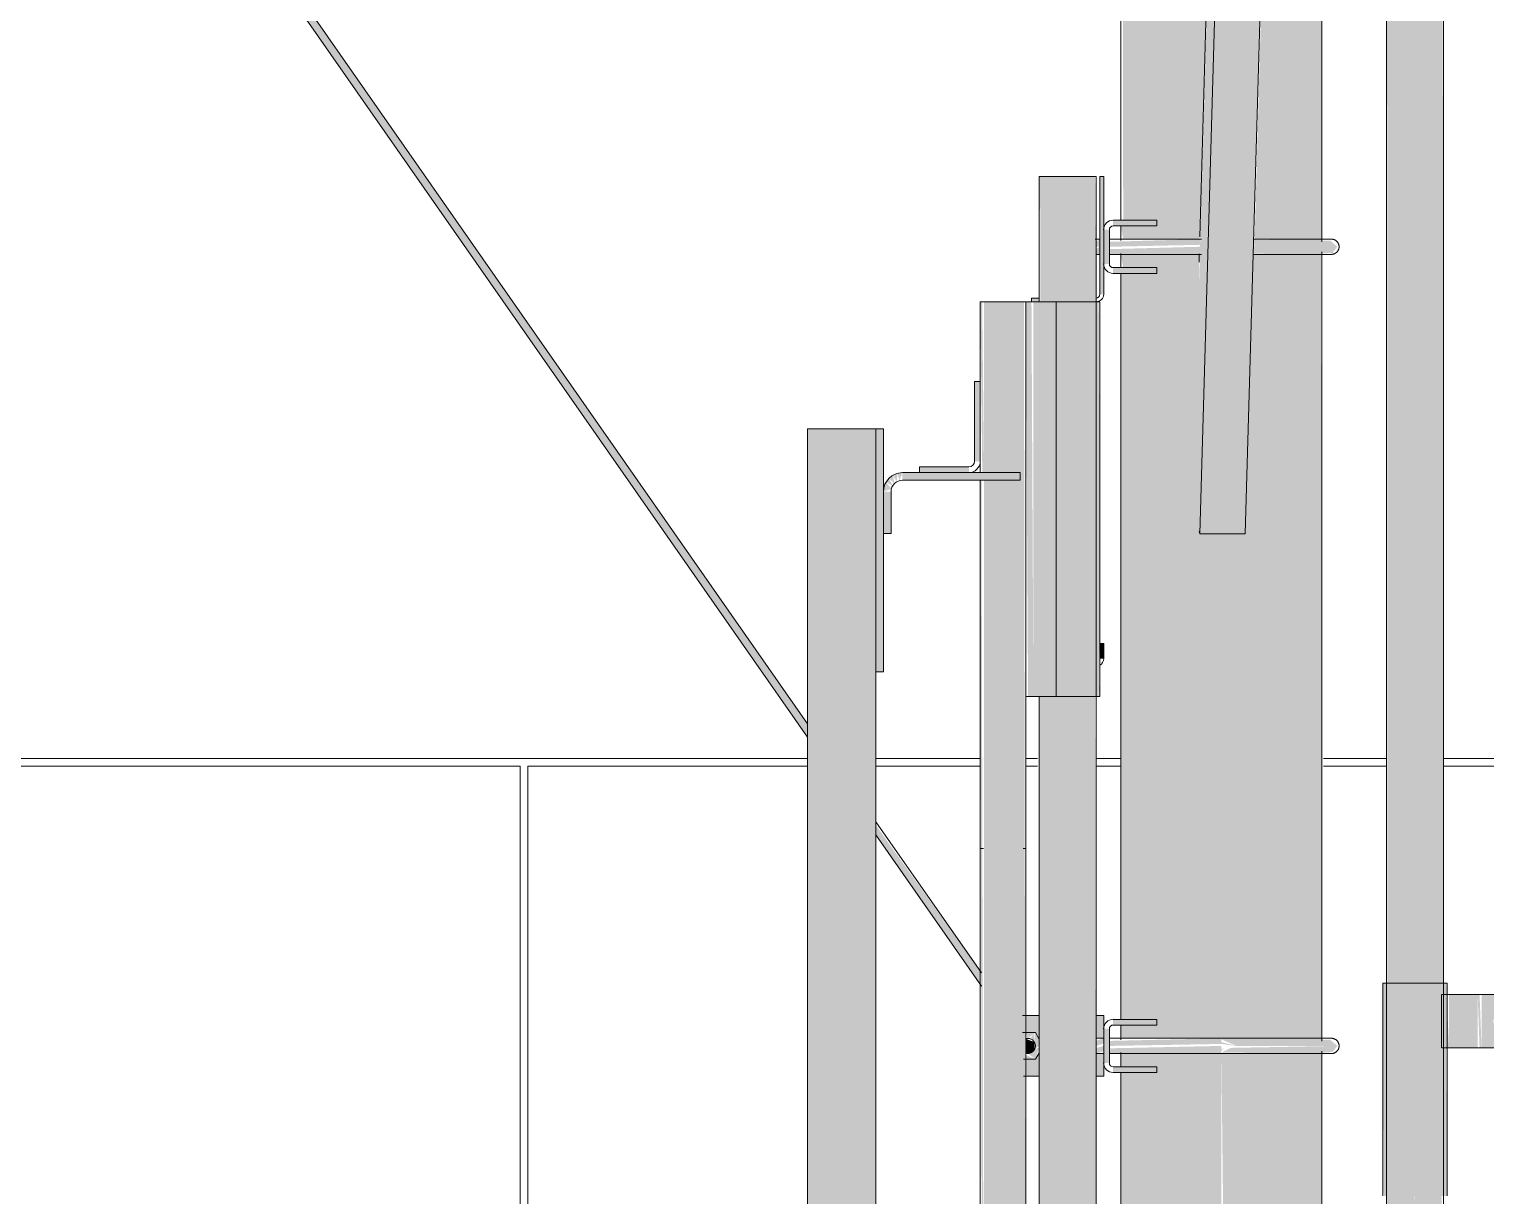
# Model space of a CAD drawing. Header units: inches. Extents: x -54880 to -186, y -265 to 853.
# Drawn here: x -15928.34 to -15880.38, y 130.75 to 169.17 of the extents above; entities that cross this region are included whole.
import ezdxf

# ---------------------------------------------------------------- set-up
doc = ezdxf.new("R2010")
doc.units = ezdxf.units.IN
doc.header["$MEASUREMENT"] = 0
doc.layers.add('A-WALL-PATT', color=111, linetype='Continuous', lineweight=9)
doc.layers.add('Q-SPCQ', color=91, linetype='Continuous', lineweight=9)

# ---------------------------------------------------------------- blocks, each defined once
blk = doc.blocks.new('Basketball_Backstop-Performance_Sports_Systems-3103-Ceiling_Hung - 27_-0_ to 27_-11 7_8_-652462-Section 1')
at = {"layer": 'Q-SPCQ'}
h = blk.add_hatch(color=256, dxfattribs=at)
h.paths.add_polyline_path([(22181.678, 116), (22181.658, 119.75), (22178.365, 119.75), (22178.365, 119.312), (22179.053, 119.312), (22179.053, 119.125), (22178.365, 119.125), (22178.365, 116), (22180.82, 116)], flags=0)
h.paths.add_polyline_path([(22178.365, 120.25), (22181.678, 120.25), (22181.612, 128.782), (22178.365, 128.75), (22178.365, 120.875), (22179.053, 120.875), (22179.053, 120.687), (22178.365, 120.687)], flags=0)
h.paths.add_polyline_path([(22181.678, 129.217), (22181.678, 135.437), (22178.365, 135.437), (22178.365, 135), (22179.053, 135), (22179.053, 134.812), (22178.365, 134.812), (22178.365, 129.205), (22179.336, 129.231), (22180.583, 129.242), (22181.609, 129.218)], flags=0)
h.paths.add_polyline_path([(22181.188, 129), (22181.678, 129.125), (22181.609, 129.186), (22181.334, 129.065)], flags=0)
h.paths.add_polyline_path([(22181.678, 128.823), (22181.611, 128.944), (22181.367, 128.935), (22181.611, 128.847)], flags=0)
h.paths.add_polyline_path([(22179.939, 135.937), (22181.678, 135.937), (22181.678, 152.543), (22180.969, 152.543), (22180.944, 152.633), (22180.944, 161.75), (22178.365, 161.75), (22178.447, 161.312), (22179.053, 161.312), (22179.053, 161.125), (22178.365, 161.125), (22178.365, 136.562), (22179.053, 136.562), (22179.053, 136.375), (22178.365, 136.375), (22178.365, 135.937), (22179.336, 135.937)], flags=0)
h.paths.add_polyline_path([(22180.944, 162.25), (22180.966, 162.25), (22181.678, 187.186), (22181.678, 224.783), (22178.365, 224.75), (22178.446, 162.875), (22179.053, 162.875), (22179.053, 162.687), (22178.365, 162.687), (22178.447, 162.25), (22180.82, 162.25)], flags=0)
h.paths.add_polyline_path([(22181.678, 225.217), (22181.678, 281.375), (22178.365, 281.375), (22178.404, 225.203), (22179.336, 225.231), (22180.583, 225.242), (22181.188, 225.228)], flags=0)
h.paths.add_polyline_path([(22181.188, 225), (22181.678, 225.125), (22181.678, 225.217), (22181.334, 225.065)], flags=0)
h.paths.add_polyline_path([(22181.678, 224.823), (22181.678, 224.935), (22181.534, 224.875)], flags=0)
h = blk.add_hatch(color=256, dxfattribs=at)
h.paths.add_polyline_path([(22181.678, 116), (22184.99, 116), (22184.988, 119.788), (22183.586, 119.752), (22181.678, 119.75), (22181.678, 118.645)], flags=0)
h.paths.add_polyline_path([(22181.678, 120.217), (22184.533, 120.195), (22184.99, 120.208), (22184.982, 128.125), (22184.303, 128.125), (22184.303, 128.312), (22184.99, 128.312), (22184.982, 128.75), (22181.678, 128.75), (22181.678, 120.241)], flags=0)
h.paths.add_polyline_path([(22182.168, 120), (22181.678, 120.125), (22181.699, 120.062), (22181.9, 120.035)], flags=0)
h.paths.add_polyline_path([(22181.678, 119.823), (22181.9, 119.965), (22181.678, 119.875)], flags=0)
h.paths.add_polyline_path([(22182.535, 129.25), (22184.99, 129.25), (22184.981, 129.687), (22184.303, 129.687), (22184.303, 129.875), (22184.99, 129.875), (22184.977, 135.474), (22183.586, 135.44), (22181.678, 135.437), (22181.747, 129.25), (22181.9, 129.25)], flags=0)
h.paths.add_polyline_path([(22181.678, 135.904), (22184.483, 135.886), (22184.99, 135.895), (22184.959, 161.785), (22183.586, 161.752), (22182.727, 161.77), (22182.463, 152.543), (22181.678, 152.543), (22181.678, 135.929)], flags=0)
h.paths.add_polyline_path([(22182.168, 135.687), (22181.678, 135.812), (22181.678, 135.752), (22181.9, 135.723)], flags=0)
h.paths.add_polyline_path([(22181.678, 135.511), (22181.78, 135.636), (22181.678, 135.562)], flags=0)
h.paths.add_polyline_path([(22184.634, 162.187), (22184.99, 162.208), (22184.917, 224.125), (22184.508, 224.125), (22182.773, 162.242), (22184.601, 162.19)], flags=0)
h.paths.add_polyline_path([(22181.678, 187.186), (22182.751, 224.75), (22181.678, 224.75), (22181.678, 207.731)], flags=0)
h.paths.add_polyline_path([(22184.636, 224.312), (22184.99, 224.312), (22184.916, 224.75), (22184.526, 224.75), (22184.547, 224.312)], flags=0)
h.paths.add_polyline_path([(22182.244, 225.25), (22182.765, 225.25), (22184.24, 279.687), (22184.24, 280.937), (22183.812, 280.937), (22183.812, 281.375), (22181.678, 281.375), (22181.678, 225.25), (22181.9, 225.25)], flags=0)
h.paths.add_polyline_path([(22184.659, 225.25), (22184.99, 225.25), (22184.915, 225.687), (22184.552, 225.687), (22184.547, 225.25), (22184.636, 225.25)], flags=0)
h.paths.add_polyline_path([(22184.915, 225.875), (22184.99, 225.875), (22184.907, 238.104), (22184.636, 225.875), (22184.877, 225.875)], flags=0)
for points in [[(22180.969, 152.543), (22182.463, 152.543), (22186.13, 280.918), (22185.114, 280.918), (22185.056, 279.687), (22184.601, 279.687), (22181.073, 156.155)], [(22180.969, 152.543), (22184.526, 279.687), (22184.32, 279.687), (22180.944, 160.843), (22180.944, 152.633)], [(22177.535, 162.437), (22177.536, 162.437), (22177.521, 164.313)], [(22184.169, 162), (22185.494, 162), (22185.264, 162.202), (22182.74, 162.229), (22182.773, 162), (22183.586, 162)], [(22184.548, 161.75), (22185.341, 161.798), (22185.494, 162), (22182.733, 162), (22182.727, 161.785), (22183.306, 161.754), (22183.785, 161.751)], [(22174.638, 118.688), (22175.115, 118.688), (22175.115, 160.188), (22173.865, 160.188), (22173.865, 154.563), (22175.053, 154.563), (22175.053, 154.313), (22173.865, 154.313), (22173.865, 118.688)], [(22175.148, 118.688), (22175.24, 118.688), (22175.178, 160.188), (22175.115, 160.188), (22175.115, 118.688)], [(22175.49, 147.188), (22175.426, 160.188), (22175.24, 160.188), (22175.314, 147.188), (22175.426, 147.188)], [(22175.848, 147.188), (22176.24, 147.188), (22176.24, 160.188), (22175.49, 160.188), (22175.49, 147.188)], [(22176.24, 147.188), (22176.615, 147.188), (22176.615, 160.188), (22176.24, 160.188), (22176.24, 149.122)], [(22168.053, 114), (22170.303, 114), (22170.303, 156), (22168.053, 156), (22168.053, 132.711)], [(22170.303, 148), (22170.553, 148), (22170.553, 156), (22170.303, 156), (22170.303, 151.466)], [(22177.803, 148.438), (22177.803, 148.938), (22177.678, 148.938), (22177.678, 148.438)], [(22187.778, 130.75), (22188.053, 130.75), (22188.053, 137.75), (22186.99, 137.75), (22187.027, 130.75), (22187.522, 130.75)], [(22188.328, 130.75), (22189.115, 130.75), (22189.079, 135.625), (22188.943, 135.625), (22189.024, 137.375), (22189.115, 137.4), (22189.079, 137.75), (22188.053, 137.75), (22188.053, 130.75)], [(22188.943, 135.625), (22189.175, 135.625), (22189.093, 137.375), (22188.943, 137.375), (22188.943, 137.171)], [(22190.116, 135.625), (22190.116, 137.375), (22189.175, 137.375), (22189.175, 135.625)], [(22190.244, 135.625), (22190.179, 137.375), (22190.116, 137.375), (22190.179, 135.625)], [(22175.368, 135.446), (22175.519, 135.562), (22175.519, 135.812), (22175.24, 135.921), (22175.24, 135.446)], [(22182.168, 135.687), (22185.494, 135.687), (22185.264, 135.89), (22181.678, 135.904), (22182.021, 135.752)], [(22184.548, 135.438), (22185.341, 135.486), (22185.494, 135.687), (22181.988, 135.623), (22181.678, 135.471), (22183.785, 135.439)]]:
    blk.add_hatch(color=256, dxfattribs=at).paths.add_polyline_path(points, flags=0)
h = blk.add_hatch(color=256, dxfattribs=at)
h.paths.add_polyline_path([(22188.053, 130), (22188.046, 130.75), (22187.115, 130.75), (22187.147, 130), (22188.048, 130)], flags=0)
h.paths.add_polyline_path([(22188.053, 137.75), (22188.053, 224), (22187.115, 224), (22187.147, 137.75), (22188.029, 137.75)], flags=0)
h = blk.add_hatch(color=256, dxfattribs=at)
h.paths.add_polyline_path([(22188.958, 128), (22188.99, 128.022), (22188.928, 130.75), (22188.053, 130.75), (22188.058, 130), (22188.928, 130), (22188.928, 128)], flags=0)
h.paths.add_polyline_path([(22188.077, 137.75), (22188.99, 137.75), (22188.928, 224), (22188.053, 224), (22188.053, 137.75)], flags=0)
h = blk.add_hatch(color=256, dxfattribs=at)
h.paths.add_polyline_path([(22173.74, 137.708), (22173.74, 138.144), (22170.303, 142.955), (22170.303, 142.632), (22172.217, 139.89)], flags=0)
h.paths.add_polyline_path([(22168.053, 145.856), (22168.053, 146.292), (22124.422, 208.69), (22124.284, 208.559), (22164.137, 151.466)], flags=0)
h.paths.add_polyline_path([(22123.343, 209.907), (22123.527, 210.017), (22123.378, 209.967), (22123.34, 209.911)], flags=0)
h = blk.add_hatch(color=256, dxfattribs=at)
h.paths.add_polyline_path([(22175.49, 160.188), (22175.678, 160.188), (22175.678, 160.313), (22175.428, 160.313), (22175.428, 160.188)], flags=0)
h.paths.add_polyline_path([(22177.678, 160.438), (22177.803, 160.438), (22177.803, 164.313), (22177.678, 164.313), (22177.678, 160.843)], flags=0)
h = blk.add_hatch(color=256, dxfattribs=at)
h.paths.add_polyline_path([(22176.615, 123.063), (22176.615, 147.188), (22175.678, 147.188), (22175.71, 123.063), (22176.593, 123.063)], flags=0)
h.paths.add_polyline_path([(22175.71, 164.313), (22175.678, 164.313), (22175.682, 160.843)], flags=0)
h.paths.add_polyline_path([(22175.817, 160.188), (22176.615, 160.188), (22176.615, 164.313), (22175.71, 164.313), (22175.718, 160.188), (22175.803, 160.188)], flags=0)
h = blk.add_hatch(color=256, dxfattribs=at)
h.paths.add_polyline_path([(22176.638, 123.063), (22177.553, 123.063), (22177.521, 147.188), (22176.615, 147.188), (22176.615, 123.063)], flags=0)
h.paths.add_polyline_path([(22176.615, 160.188), (22177.553, 160.188), (22177.521, 164.313), (22176.615, 164.313), (22176.615, 160.843)], flags=0)
h = blk.add_hatch(color=256, dxfattribs=at)
h.paths.add_polyline_path([(22179.053, 161.125), (22179.053, 161.312), (22178.115, 161.312), (22178.115, 161.125)], flags=0)
h.paths.add_polyline_path([(22177.803, 161.437), (22177.99, 161.437), (22177.99, 162.562), (22177.803, 162.562)], flags=0)
h.paths.add_polyline_path([(22179.053, 162.687), (22179.053, 162.875), (22178.115, 162.875), (22178.115, 162.687)], flags=0)
h = blk.add_hatch(color=256, dxfattribs=at)
h.paths.add_polyline_path([(22177.678, 162), (22177.678, 162.25), (22177.553, 162.169), (22177.553, 162)], flags=0)
h.paths.add_polyline_path([(22177.99, 162), (22181.002, 162.065), (22180.969, 162.25), (22177.99, 162.164), (22177.99, 162.049)], flags=0)
h = blk.add_hatch(color=256, dxfattribs=at)
h.paths.add_polyline_path([(22180.981, 161.75), (22181.002, 161.935), (22180.969, 162), (22177.99, 161.921), (22177.99, 161.75), (22180.969, 161.75)], flags=0)
h.paths.add_polyline_path([(22177.678, 161.75), (22177.678, 162), (22177.553, 161.926), (22177.553, 161.75)], flags=0)
h = blk.add_hatch(color=256, dxfattribs=at)
h.paths.add_polyline_path([(22173.865, 118.688), (22173.781, 154.313), (22173.74, 154.313), (22173.803, 118.688), (22173.833, 118.688)], flags=0)
h.paths.add_polyline_path([(22173.837, 154.563), (22173.865, 154.563), (22173.803, 160.188), (22173.74, 160.188), (22173.807, 154.563), (22173.833, 154.563)], flags=0)
h = blk.add_hatch(color=256, dxfattribs=at)
h.paths.add_polyline_path([(22177.642, 147.188), (22177.678, 147.188), (22177.678, 148.221)], flags=0)
h.paths.add_polyline_path([(22176.615, 147.188), (22177.642, 147.188), (22177.678, 151.466), (22177.642, 160.188), (22176.615, 160.188), (22176.615, 149.122)], flags=0)
h = blk.add_hatch(color=256, dxfattribs=at)
h.paths.add_polyline_path([(22173.365, 154.563), (22173.365, 154.75), (22171.74, 154.75), (22171.74, 154.563), (22172.217, 154.563)], flags=0)
h.paths.add_polyline_path([(22173.74, 154.938), (22173.74, 157.563), (22173.553, 157.563), (22173.553, 154.938)], flags=0)
h = blk.add_hatch(color=256, dxfattribs=at)
h.paths.add_polyline_path([(22170.553, 153.938), (22170.816, 154.035), (22170.637, 154.25), (22170.574, 154.099)], flags=0)
h.paths.add_polyline_path([(22170.553, 152.563), (22170.803, 152.563), (22170.803, 153.938), (22170.553, 153.938)], flags=0)
h.paths.add_polyline_path([(22170.865, 154.479), (22170.99, 154.262), (22171.016, 154.541)], flags=0)
h.paths.add_polyline_path([(22170.736, 154.379), (22170.913, 154.203), (22170.865, 154.479)], flags=0)
h.paths.add_polyline_path([(22170.853, 154.125), (22170.736, 154.379), (22170.637, 154.25)], flags=0)
h.paths.add_polyline_path([(22171.081, 154.3), (22171.178, 154.563), (22171.016, 154.541)], flags=0)
h.paths.add_polyline_path([(22174.638, 154.313), (22175.053, 154.313), (22175.053, 154.563), (22171.178, 154.563), (22171.178, 154.313), (22172.217, 154.313)], flags=0)
h = blk.add_hatch(color=256, dxfattribs=at)
h.paths.add_polyline_path([(22191.115, 135.625), (22191.584, 135.766), (22191.873, 136.062), (22191.99, 136.5), (22191.873, 136.937), (22191.553, 137.258), (22191.115, 137.375), (22190.244, 137.375), (22190.244, 135.625), (22190.899, 135.625)], flags=0)
h.paths.add_polyline_path([(22190.863, 136.062), (22190.99, 136.25), (22190.884, 136.25), (22190.875, 136.17)], flags=0)
h.paths.add_polyline_path([(22190.863, 136.937), (22190.972, 136.741), (22190.996, 136.839), (22190.899, 136.911)], flags=0)
h.paths.add_polyline_path([(22191.368, 136.937), (22191.24, 136.75), (22191.346, 136.75), (22191.354, 136.821)], flags=0)
h.paths.add_polyline_path([(22191.313, 136.062), (22190.825, 136.127), (22190.61, 136.5), (22190.899, 136.937), (22191.41, 136.864), (22191.584, 136.437), (22191.332, 136.062)], flags=0)
h.paths.add_polyline_path([(22191.368, 136.062), (22191.259, 136.259), (22191.243, 136.155), (22191.332, 136.089)], flags=0)
h.paths.add_polyline_path([(22190.858, 136.393), (22190.783, 136.575), (22190.61, 136.5), (22190.828, 136.406)], flags=0)
h.paths.add_polyline_path([(22191.373, 136.393), (22191.584, 136.516), (22191.387, 136.573), (22191.387, 136.427)], flags=0)
h = blk.add_hatch(color=256, dxfattribs=at)
h.paths.add_polyline_path([(22175.519, 135.562), (22175.678, 135.691), (22175.678, 135.744), (22175.519, 135.812), (22175.519, 135.687)], flags=0)
h.paths.add_polyline_path([(22175.555, 135.25), (22175.519, 135.562), (22175.303, 135.437), (22175.519, 135.277)], flags=0)
h.paths.add_polyline_path([(22175.24, 134.687), (22175.678, 134.687), (22175.664, 135.437), (22175.519, 135.25), (22175.24, 135.25)], flags=0)
h.paths.add_polyline_path([(22177.803, 134.687), (22177.803, 135.437), (22177.553, 135.437), (22177.553, 134.687)], flags=0)
h.paths.add_polyline_path([(22175.555, 136.125), (22175.678, 135.937), (22175.678, 136.687), (22175.24, 136.687), (22175.24, 136.125), (22175.519, 136.125)], flags=0)
h.paths.add_polyline_path([(22175.519, 135.812), (22175.519, 136.098), (22175.368, 135.929)], flags=0)
h.paths.add_polyline_path([(22177.553, 135.937), (22177.803, 135.937), (22177.803, 136.687), (22177.553, 136.687), (22177.553, 136.125)], flags=0)
h = blk.add_hatch(color=256, dxfattribs=at)
h.paths.add_polyline_path([(22179.053, 134.812), (22179.053, 135), (22178.115, 135), (22178.115, 134.812)], flags=0)
h.paths.add_polyline_path([(22177.803, 135.125), (22177.99, 135.125), (22177.99, 136.25), (22177.803, 136.25)], flags=0)
h.paths.add_polyline_path([(22179.053, 136.375), (22179.053, 136.562), (22178.115, 136.562), (22178.115, 136.375)], flags=0)
h = blk.add_hatch(color=256, dxfattribs=at)
h.paths.add_polyline_path([(22175.24, 135.25), (22175.555, 135.25), (22175.24, 135.391)], flags=0)
h.paths.add_polyline_path([(22175.555, 135.25), (22175.678, 135.631), (22175.519, 135.562), (22175.533, 135.446)], flags=0)
h.paths.add_polyline_path([(22175.555, 136.125), (22175.24, 136.125), (22175.303, 135.937)], flags=0)
h.paths.add_polyline_path([(22175.678, 135.744), (22175.669, 135.929), (22175.555, 136.125), (22175.519, 135.812)], flags=0)
h = blk.add_hatch(color=256, dxfattribs=at)
h.paths.add_polyline_path([(22177.553, 135.687), (22177.803, 135.765), (22177.803, 135.937), (22177.553, 135.856), (22177.553, 135.742)], flags=0)
h.paths.add_polyline_path([(22177.99, 135.687), (22181.678, 135.752), (22181.678, 135.937), (22177.99, 135.852), (22177.99, 135.736)], flags=0)
h = blk.add_hatch(color=256, dxfattribs=at)
h.paths.add_polyline_path([(22181.678, 135.437), (22181.678, 135.687), (22177.99, 135.608), (22177.99, 135.437)], flags=0)
h.paths.add_polyline_path([(22177.553, 135.437), (22177.803, 135.511), (22177.803, 135.687), (22177.553, 135.614), (22177.553, 135.445)], flags=0)
for p, q in [((22182.463, 152.543), (22186.13, 280.918)), ((22180.968, 162.328), (22184.32, 279.687)), ((22180.969, 152.543), (22184.601, 279.687)), ((22188.99, 128), (22188.99, 226)), ((22178.365, 224.828), (22178.365, 162.875)), ((22184.99, 162.161), (22184.99, 224.125)), ((22187.115, 224), (22187.115, 130)), ((22168.053, 146.292), (22124.474, 208.723)), ((22124.263, 208.589), (22168.053, 145.856)), ((22175.678, 164.313), (22175.678, 160.188)), ((22175.678, 164.313), (22176.615, 164.313)), ((22176.615, 164.313), (22177.553, 164.313)), ((22177.553, 118.813), (22177.553, 164.313)), ((22177.803, 164.313), (22177.678, 164.313)), ((22177.678, 164.313), (22177.678, 160.438)), ((22177.803, 160.438), (22177.803, 164.313)), ((22179.053, 162.875), (22178.115, 162.875)), ((22178.115, 162.687), (22179.053, 162.687)), ((22178.365, 162.687), (22178.365, 162.204)), ((22179.166, 162.875), (22179.045, 162.875)), ((22179.045, 162.687), (22179.166, 162.687)), ((22179.053, 162.875), (22179.553, 162.875)), ((22179.553, 162.687), (22179.053, 162.687)), ((22179.553, 162.875), (22179.437, 162.875)), ((22179.437, 162.687), (22179.553, 162.687)), ((22179.553, 162.687), (22179.553, 162.875)), ((22179.553, 162.687), (22179.553, 162.875)), ((22177.678, 162.25), (22177.521, 162.25)), ((22177.99, 161.437), (22177.99, 162.562)), ((22181.026, 162.25), (22177.99, 162.25)), ((22177.541, 161.75), (22177.678, 161.75)), ((22177.99, 161.75), (22181.026, 161.75)), ((22178.365, 161.783), (22178.365, 161.312)), ((22180.944, 161.497), (22180.952, 161.762)), ((22184.99, 135.849), (22184.99, 161.828)), ((22178.115, 161.312), (22179.053, 161.312)), ((22179.166, 161.312), (22179.045, 161.312)), ((22179.053, 161.312), (22179.553, 161.312)), ((22179.553, 161.312), (22179.437, 161.312)), ((22179.553, 161.125), (22179.553, 161.312)), ((22179.553, 161.125), (22179.553, 161.312)), ((22179.053, 161.125), (22178.115, 161.125)), ((22178.365, 161.125), (22178.365, 136.562)), ((22179.045, 161.125), (22179.166, 161.125)), ((22179.553, 161.125), (22179.053, 161.125)), ((22179.437, 161.125), (22179.553, 161.125)), ((22173.74, 160.188), (22173.74, 157.563)), ((22173.74, 160.188), (22173.865, 160.188)), ((22173.865, 160.188), (22175.115, 160.188)), ((22175.115, 160.188), (22175.24, 160.188)), ((22175.24, 160.188), (22175.24, 147.188)), ((22175.24, 160.188), (22175.49, 160.188)), ((22175.24, 123.063), (22175.24, 160.188)), ((22175.428, 160.313), (22175.428, 160.188)), ((22175.678, 160.313), (22175.428, 160.313)), ((22175.49, 160.188), (22176.24, 160.188)), ((22175.678, 160.188), (22175.678, 160.313)), ((22176.237, 160.188), (22176.615, 160.188)), ((22176.24, 147.188), (22176.24, 160.188)), ((22176.615, 160.188), (22177.678, 160.188)), ((22177.553, 160.313), (22177.553, 160.188)), ((22177.553, 160.188), (22177.553, 160.313)), ((22177.678, 147.188), (22177.678, 160.188)), ((22173.74, 157.563), (22173.553, 157.563)), ((22173.553, 157.563), (22173.553, 154.938)), ((22173.74, 154.938), (22173.74, 157.563)), ((22168.053, 114), (22168.053, 156)), ((22170.303, 156), (22168.053, 156)), ((22170.303, 156), (22170.303, 114)), ((22170.303, 148), (22170.303, 156)), ((22170.303, 156), (22170.553, 156)), ((22170.553, 156), (22170.553, 148)), ((22173.74, 154.938), (22173.74, 154.563)), ((22175.053, 154.563), (22171.178, 154.563)), ((22173.365, 154.75), (22171.74, 154.75)), ((22171.74, 154.75), (22171.74, 154.563)), ((22171.74, 154.563), (22173.365, 154.563)), ((22175.053, 154.313), (22175.053, 154.563)), ((22171.178, 154.313), (22175.053, 154.313)), ((22173.74, 154.313), (22173.74, 118.688)), ((22170.803, 152.563), (22170.803, 153.938)), ((22170.553, 152.563), (22170.803, 152.563)), ((22180.969, 152.543), (22180.944, 152.633)), ((22182.463, 152.543), (22180.969, 152.543)), ((22177.803, 148.938), (22177.678, 148.938)), ((22177.678, 148.938), (22177.678, 148.438)), ((22177.803, 148.438), (22177.803, 148.938)), ((22177.678, 148.221), (22177.678, 148.438)), ((22177.678, 148.438), (22177.678, 148.221)), ((22170.303, 148), (22170.553, 148)), ((22175.49, 147.188), (22175.24, 147.188)), ((22176.24, 147.188), (22175.49, 147.188)), ((22175.678, 147.188), (22175.678, 118.813)), ((22176.615, 147.188), (22176.237, 147.188)), ((22177.678, 147.188), (22176.615, 147.188)), ((22173.777, 138.092), (22170.303, 143.069)), ((22170.303, 142.632), (22173.777, 137.655)), ((22173.847, 142.188), (22173.74, 142.188)), ((22175.24, 142.188), (22175.148, 142.188)), ((22186.99, 137.75), (22186.99, 130.75)), ((22186.99, 137.75), (22188.053, 137.75)), ((22188.053, 137.75), (22189.115, 137.75)), ((22189.115, 130.75), (22189.115, 137.75)), ((22188.928, 137.375), (22188.928, 135.625)), ((22188.939, 137.375), (22189.175, 137.375)), ((22189.175, 137.375), (22190.116, 137.375)), ((22190.116, 137.375), (22190.244, 137.375)), ((22190.244, 137.375), (22191.115, 137.375)), ((22175.134, 136.687), (22175.678, 136.687)), ((22177.553, 136.687), (22177.803, 136.687)), ((22177.803, 136.687), (22177.803, 136.25)), ((22177.803, 136.25), (22177.803, 135.125)), ((22177.99, 135.125), (22177.99, 136.25)), ((22179.053, 136.562), (22178.115, 136.562)), ((22178.115, 136.375), (22179.053, 136.375)), ((22178.365, 136.375), (22178.365, 135.891)), ((22179.166, 136.562), (22179.045, 136.562)), ((22179.045, 136.375), (22179.166, 136.375)), ((22179.053, 136.562), (22179.553, 136.562)), ((22179.553, 136.375), (22179.053, 136.375)), ((22179.553, 136.562), (22179.437, 136.562)), ((22179.437, 136.375), (22179.553, 136.375)), ((22179.553, 136.375), (22179.553, 136.562)), ((22179.553, 136.375), (22179.553, 136.562)), ((22175.555, 136.125), (22175.134, 136.125)), ((22175.678, 135.913), (22175.555, 136.125)), ((22177.803, 135.937), (22177.553, 135.937)), ((22181.678, 135.937), (22177.99, 135.937)), ((22175.166, 135.25), (22175.555, 135.25)), ((22175.555, 135.25), (22175.678, 135.462)), ((22177.553, 135.437), (22177.803, 135.437)), ((22177.99, 135.437), (22181.678, 135.437)), ((22178.365, 135.471), (22178.365, 135)), ((22184.99, 129.875), (22184.99, 135.515)), ((22189.175, 135.625), (22188.939, 135.625)), ((22190.116, 135.625), (22189.175, 135.625)), ((22190.244, 135.625), (22190.116, 135.625)), ((22191.115, 135.625), (22190.244, 135.625)), ((22177.803, 135.125), (22177.803, 134.687)), ((22178.115, 135), (22179.053, 135)), ((22179.053, 134.812), (22178.115, 134.812)), ((22178.365, 134.812), (22178.365, 129.161)), ((22179.166, 135), (22179.045, 135)), ((22179.045, 134.812), (22179.166, 134.812)), ((22179.053, 135), (22179.553, 135)), ((22179.553, 134.812), (22179.053, 134.812)), ((22179.553, 135), (22179.437, 135)), ((22179.437, 134.812), (22179.553, 134.812)), ((22179.553, 134.812), (22179.553, 135)), ((22179.553, 134.812), (22179.553, 135)), ((22175.166, 134.687), (22175.678, 134.687)), ((22177.553, 134.687), (22177.803, 134.687))]:
    blk.add_line(p, q, dxfattribs=at)
at = {"layer": 'Q-SPCQ', "flags": 128}
for points in [[(22185.303, 162.25), (22185.3, 162.25), (22185.291, 162.25), (22185.277, 162.25), (22185.257, 162.25), (22185.231, 162.25), (22185.199, 162.25), (22185.162, 162.25), (22185.119, 162.25), (22185.07, 162.25), (22185.017, 162.25), (22184.958, 162.25), (22184.893, 162.25), (22184.824, 162.25), (22184.749, 162.25), (22184.67, 162.25), (22184.585, 162.25), (22184.497, 162.25), (22184.403, 162.25), (22184.305, 162.25), (22184.203, 162.25), (22184.097, 162.25), (22183.987, 162.25), (22183.874, 162.25), (22183.757, 162.25), (22183.636, 162.25), (22183.513, 162.25), (22183.386, 162.25), (22183.257, 162.25), (22183.125, 162.25), (22182.991, 162.25), (22182.855, 162.25), (22182.741, 162.25)], [(22185.001, 162.25), (22185.056, 162.25), (22185.106, 162.25), (22185.151, 162.25), (22185.189, 162.25), (22185.223, 162.25), (22185.25, 162.25), (22185.272, 162.25), (22185.288, 162.25), (22185.298, 162.25), (22185.303, 162.25), (22185.303, 162.25)], [(22185.303, 162.25), (22185.313, 162.25), (22185.323, 162.249), (22185.333, 162.248), (22185.343, 162.247), (22185.352, 162.245), (22185.362, 162.243), (22185.372, 162.24), (22185.381, 162.237), (22185.391, 162.234), (22185.4, 162.23), (22185.409, 162.226), (22185.418, 162.222), (22185.427, 162.217), (22185.436, 162.212), (22185.444, 162.206), (22185.452, 162.201), (22185.46, 162.194), (22185.468, 162.188), (22185.475, 162.181), (22185.482, 162.174), (22185.489, 162.167), (22185.495, 162.159), (22185.502, 162.151), (22185.508, 162.143), (22185.513, 162.135), (22185.518, 162.127), (22185.523, 162.118), (22185.528, 162.109), (22185.532, 162.1), (22185.536, 162.091), (22185.539, 162.081), (22185.542, 162.072), (22185.545, 162.062), (22185.547, 162.052), (22185.549, 162.042), (22185.551, 162.033), (22185.552, 162.023), (22185.552, 162.013), (22185.553, 162.003), (22185.553, 162)], [(22182.726, 161.75), (22182.818, 161.75), (22182.955, 161.75), (22183.089, 161.75), (22183.222, 161.75), (22183.352, 161.75), (22183.479, 161.75), (22183.603, 161.75), (22183.725, 161.75), (22183.843, 161.75), (22183.957, 161.75), (22184.068, 161.75), (22184.175, 161.75), (22184.278, 161.75), (22184.377, 161.75), (22184.472, 161.75), (22184.562, 161.75), (22184.647, 161.75), (22184.728, 161.75), (22184.804, 161.75), (22184.875, 161.75), (22184.941, 161.75), (22185.001, 161.75), (22185.056, 161.75), (22185.106, 161.75), (22185.151, 161.75), (22185.189, 161.75), (22185.223, 161.75), (22185.25, 161.75), (22185.272, 161.75), (22185.288, 161.75), (22185.298, 161.75), (22185.303, 161.75), (22185.303, 161.75)], [(22185.303, 161.75), (22185.3, 161.75), (22185.291, 161.75), (22185.277, 161.75), (22185.257, 161.75), (22185.231, 161.75), (22185.199, 161.75), (22185.162, 161.75), (22185.119, 161.75), (22185.07, 161.75), (22185.017, 161.75)], [(22185.553, 162), (22185.553, 161.99), (22185.552, 161.98), (22185.551, 161.97), (22185.55, 161.96), (22185.548, 161.95), (22185.546, 161.941), (22185.543, 161.931), (22185.54, 161.921), (22185.537, 161.912), (22185.533, 161.903), (22185.529, 161.894), (22185.525, 161.885), (22185.52, 161.876), (22185.515, 161.867), (22185.509, 161.859), (22185.503, 161.851), (22185.497, 161.843), (22185.491, 161.835), (22185.484, 161.828), (22185.477, 161.821), (22185.47, 161.814), (22185.462, 161.807), (22185.454, 161.801), (22185.446, 161.795), (22185.438, 161.79), (22185.429, 161.784), (22185.421, 161.78), (22185.412, 161.775), (22185.403, 161.771), (22185.393, 161.767), (22185.384, 161.764), (22185.374, 161.76), (22185.365, 161.758), (22185.355, 161.756), (22185.345, 161.754), (22185.335, 161.752), (22185.325, 161.751), (22185.316, 161.75), (22185.306, 161.75), (22185.303, 161.75)], [(22185.303, 135.937), (22185.3, 135.937), (22185.291, 135.937), (22185.277, 135.937), (22185.257, 135.937), (22185.231, 135.937), (22185.199, 135.937), (22185.162, 135.937), (22185.119, 135.937), (22185.07, 135.937), (22185.017, 135.937), (22184.958, 135.937), (22184.893, 135.937), (22184.824, 135.937), (22184.749, 135.937), (22184.67, 135.937), (22184.585, 135.937), (22184.497, 135.937), (22184.403, 135.937), (22184.305, 135.937), (22184.203, 135.937), (22184.097, 135.937), (22183.987, 135.937), (22183.874, 135.937), (22183.757, 135.937), (22183.636, 135.937), (22183.513, 135.937), (22183.386, 135.937), (22183.257, 135.937), (22183.125, 135.937), (22182.991, 135.937), (22182.855, 135.937), (22182.717, 135.937), (22182.577, 135.937), (22182.436, 135.937), (22182.294, 135.937), (22182.151, 135.937), (22182.006, 135.937), (22181.862, 135.937), (22181.717, 135.937), (22181.678, 135.937)], [(22185.001, 135.937), (22185.056, 135.937), (22185.106, 135.937), (22185.151, 135.937), (22185.189, 135.937), (22185.223, 135.937), (22185.25, 135.937), (22185.272, 135.937), (22185.288, 135.937), (22185.298, 135.937), (22185.303, 135.937), (22185.303, 135.937)], [(22185.303, 135.937), (22185.313, 135.937), (22185.323, 135.937), (22185.333, 135.936), (22185.343, 135.934), (22185.352, 135.933), (22185.362, 135.93), (22185.372, 135.928), (22185.381, 135.925), (22185.391, 135.921), (22185.4, 135.918), (22185.409, 135.914), (22185.418, 135.909), (22185.427, 135.904), (22185.436, 135.899), (22185.444, 135.894), (22185.452, 135.888), (22185.46, 135.882), (22185.468, 135.875), (22185.475, 135.869), (22185.482, 135.862), (22185.489, 135.854), (22185.495, 135.847), (22185.502, 135.839), (22185.508, 135.831), (22185.513, 135.823), (22185.518, 135.814), (22185.523, 135.805), (22185.528, 135.796), (22185.532, 135.787), (22185.536, 135.778), (22185.539, 135.769), (22185.542, 135.759), (22185.545, 135.75), (22185.547, 135.74), (22185.549, 135.73), (22185.551, 135.72), (22185.552, 135.71), (22185.552, 135.7), (22185.553, 135.69), (22185.553, 135.687)], [(22181.678, 135.437), (22181.823, 135.437), (22181.968, 135.437), (22182.112, 135.437), (22182.255, 135.437), (22182.398, 135.437), (22182.539, 135.437), (22182.68, 135.437), (22182.818, 135.437), (22182.955, 135.437), (22183.089, 135.437), (22183.222, 135.437), (22183.352, 135.437), (22183.479, 135.437), (22183.603, 135.437), (22183.725, 135.437), (22183.843, 135.437), (22183.957, 135.437), (22184.068, 135.437), (22184.175, 135.437), (22184.278, 135.437), (22184.377, 135.437), (22184.472, 135.437), (22184.562, 135.437), (22184.647, 135.437), (22184.728, 135.437), (22184.804, 135.437), (22184.875, 135.437), (22184.941, 135.437), (22185.001, 135.437), (22185.056, 135.437), (22185.106, 135.437), (22185.151, 135.437), (22185.189, 135.437), (22185.223, 135.437), (22185.25, 135.437), (22185.272, 135.437), (22185.288, 135.437), (22185.298, 135.437), (22185.303, 135.437), (22185.303, 135.437)], [(22185.303, 135.437), (22185.3, 135.437), (22185.291, 135.437), (22185.277, 135.437), (22185.257, 135.437), (22185.231, 135.437), (22185.199, 135.437), (22185.162, 135.437), (22185.119, 135.437), (22185.07, 135.437), (22185.017, 135.437)], [(22185.553, 135.687), (22185.553, 135.678), (22185.552, 135.668), (22185.551, 135.658), (22185.55, 135.648), (22185.548, 135.638), (22185.546, 135.628), (22185.543, 135.618), (22185.54, 135.609), (22185.537, 135.599), (22185.533, 135.59), (22185.529, 135.581), (22185.525, 135.572), (22185.52, 135.563), (22185.515, 135.555), (22185.509, 135.546), (22185.503, 135.538), (22185.497, 135.53), (22185.491, 135.523), (22185.484, 135.515), (22185.477, 135.508), (22185.47, 135.501), (22185.462, 135.495), (22185.454, 135.489), (22185.446, 135.483), (22185.438, 135.477), (22185.429, 135.472), (22185.421, 135.467), (22185.412, 135.462), (22185.403, 135.458), (22185.393, 135.454), (22185.384, 135.451), (22185.374, 135.448), (22185.365, 135.445), (22185.355, 135.443), (22185.345, 135.441), (22185.335, 135.44), (22185.325, 135.439), (22185.316, 135.438), (22185.306, 135.438), (22185.303, 135.437)]]:
    blk.add_lwpolyline(points, dxfattribs=at)
at = {"layer": 'Q-SPCQ'}
for centre, radius, start, end in [((22178.115, 162.562), 0.313, 90, 180), ((22178.115, 162.562), 0.125, 90, 180), ((22178.115, 161.437), 0.313, 180, 270), ((22178.115, 161.437), 0.125, 180, 270), ((22177.553, 160.438), 0.25, 270, 0), ((22177.553, 160.438), 0.125, 270, 0), ((22173.365, 154.938), 0.188, 270, 0), ((22173.365, 154.938), 0.375, 270, 0), ((22171.178, 153.938), 0.625, 90, 180), ((22171.178, 153.938), 0.375, 90, 180), ((22171.178, 153.938), 0.375, 90, 180), ((22177.553, 148.438), 0.25, 300, 0), ((22178.115, 136.25), 0.313, 90, 180), ((22178.115, 136.25), 0.125, 90, 180), ((22175.303, 135.687), 0.25, 0, 105), ((22175.303, 135.687), 0.25, 75, 105), ((22175.303, 135.687), 0.25, 0, 30), ((22175.303, 135.687), 0.25, 255, 0), ((22175.303, 135.687), 0.25, 255, 285), ((22175.303, 135.687), 0.25, 330, 0), ((22178.115, 135.125), 0.313, 180, 270), ((22178.115, 135.125), 0.125, 180, 270)]:
    blk.add_arc(centre, radius, start, end, dxfattribs=at)

msp = doc.modelspace()

# ---------------------------------------------------------------- hatches: boundary and pattern name
at = {"layer": 'A-WALL-PATT'}
h = msp.add_hatch(dxfattribs=at)
h.set_pattern_fill('FP_22', color=256, style=0, pattern_type=2)
h.set_pattern_definition([(90, (21963.93, 434.5), (-193, -193), [48, -145]), (180, (21963.93, 434.5), (-2e-14, -193), [96.25, -96.75]), (270, (21867.68, 482.5), (-193, -193), [48, -145]), (180, (21963.93, 482.5), (-2e-14, -193), [96.25, -96.75]), (270, (21867.43, 482.5), (-193, -193), [48, -145]), (180, (21867.43, 482.5), (-2e-14, -193), [96.25, -96.75]), (90, (21771.18, 434.5), (-193, -193), [48, -145]), (180, (21867.43, 434.5), (-2e-14, -193), [96.25, -96.75]), (90, (21915.93, 482.75), (-193, -193), [48, -145]), (180, (21964.18, 482.75), (-2e-14, -193), [48.25, -144.75]), (180, (21964.18, 530.75), (-2e-14, -193), [48.25, -144.75]), (90, (21819.43, 482.75), (-193, -193), [48, -145]), (180, (21915.68, 482.75), (-2e-14, -193), [96.25, -96.75]), (270, (21915.68, 530.75), (-193, -193), [48, -145]), (180, (21915.68, 530.75), (-2e-14, -193), [96.25, -96.75]), (180, (21819.18, 482.75), (-2e-14, -193), [48, -145]), (270, (21819.18, 530.75), (-193, -193), [48, -145]), (180, (21819.18, 530.75), (-2e-14, -193), [48, -145]), (90, (21963.93, 531), (-193, -193), [48, -145]), (180, (21963.93, 531), (-2e-14, -193), [96.25, -96.75]), (270, (21867.68, 579), (-193, -193), [48, -145]), (180, (21963.93, 579), (-2e-14, -193), [96.25, -96.75]), (270, (21867.43, 579), (-193, -193), [48, -145]), (180, (21867.43, 579), (-2e-14, -193), [96.25, -96.75]), (270, (21771.18, 579), (-193, -193), [48, -145]), (180, (21867.43, 531), (-2e-14, -193), [96.25, -96.75]), (90, (21915.93, 579.25), (-193, -193), [48, -145]), (180, (21964.18, 579.25), (-2e-14, -193), [48.25, -144.75]), (180, (21964.18, 627.25), (-2e-14, -193), [48.25, -144.75]), (90, (21819.43, 579.25), (-193, -193), [48, -145]), (180, (21915.68, 579.25), (-2e-14, -193), [96.25, -96.75]), (270, (21915.68, 627.25), (-193, -193), [48, -145]), (180, (21915.68, 627.25), (-2e-14, -193), [96.25, -96.75]), (180, (21819.18, 579.25), (-2e-14, -193), [48, -145]), (270, (21819.18, 627.25), (-193, -193), [48, -145]), (180, (21819.18, 627.25), (-2e-14, -193), [48, -145])])
h.paths.add_polyline_path([(-16339.084, 0), (-16207.189, 0), (-16207.189, 225.781), (-16331.849, 225.781), (-16339.084, 203.096), (-16339.084, 157.563), (-16324.704, 157.563), (-16324.616, 156), (-16322.704, 156), (-16322.704, 114), (-16339.084, 113.956), (-16339.084, 1.426)], flags=0)
h.paths.add_polyline_path([(-15888.861, 0), (-15850.334, 0), (-15850.334, 190.741), (-15879.19, 135.416), (-15879.778, 135.625), (-15881.646, 135.625), (-15881.683, 130.75), (-15881.771, 130.75), (-15881.834, 128), (-15885.209, 128.022), (-15885.209, 128.437), (-15885.396, 128.437), (-15885.396, 128.75), (-15885.771, 128.75), (-15885.771, 128.312), (-15885.521, 128.312), (-15885.521, 128.125), (-15885.771, 128.125), (-15885.7, 120.208), (-15885.369, 120.132), (-15885.268, 120), (-15885.498, 119.797), (-15885.771, 119.75), (-15885.771, 116), (-15892.396, 116), (-15892.396, 119.125), (-15892.646, 119.125), (-15892.646, 119.312), (-15892.396, 119.312), (-15892.396, 119.75), (-15892.771, 119.75), (-15892.771, 119.437), (-15892.959, 119.437), (-15892.959, 118.813), (-15895.521, 118.813), (-15895.584, 118.688), (-15897.366, 118.645), (-15900.209, 117.353), (-15900.209, 114), (-15902.709, 114), (-15902.709, 114.312), (-15904.547, 114.312), (-15907.959, 117.812), (-15907.959, 119.812), (-15908.591, 119.726), (-15908.73, 119.625), (-15910.607, 116.41), (-15911.753, 114.727), (-15912.786, 113.294), (-15912.941, 112.849), (-15913.772, 107.316), (-15913.917, 104.507), (-15913.956, 101.312), (-15921.773, 101.312), (-15921.792, 106.007), (-15922.074, 108.856), (-15922.86, 113.323), (-15923.299, 113.956), (-15924.518, 115.57), (-15926.313, 118.505), (-15926.995, 119.704), (-15927.261, 119.742), (-15927.459, 120), (-15927.146, 120.268), (-15925.802, 120.312), (-15923.445, 120.288), (-15920.323, 120.297), (-15917.834, 120.302), (-15913.541, 120.306), (-15902.709, 120.312), (-15902.709, 145.856), (-15946.521, 208.559), (-15947.301, 208.329), (-15947.785, 208.351), (-15948.209, 208.48), (-15948.52, 208.65), (-15948.991, 209.122), (-15949.162, 209.433), (-15949.291, 209.857), (-15949.313, 210.341), (-15949.212, 210.809), (-15949.138, 211.296), (-15957.978, 217.976), (-15957.978, 0)], flags=0)
h.paths.add_polyline_path([(-15965.939, 0), (-15965.939, 223.992), (-15968.306, 225.781), (-16199.228, 225.781), (-16199.228, 0), (-15966.329, 0)], flags=0)
h.paths.add_polyline_path([(-15892.771, 120.25), (-15892.396, 120.25), (-15892.396, 120.687), (-15892.646, 120.687), (-15892.646, 120.875), (-15892.396, 120.875), (-15892.468, 128.794), (-15892.747, 128.799), (-15892.9, 129), (-15892.67, 129.202), (-15892.396, 129.25), (-15892.396, 134.812), (-15892.646, 134.812), (-15892.646, 135), (-15892.396, 135), (-15892.396, 135.437), (-15892.771, 135.437), (-15892.771, 135.125), (-15892.959, 135.125), (-15892.959, 134.687), (-15893.209, 134.687), (-15893.146, 123.063), (-15893.12, 123.063), (-15893.084, 122.563), (-15892.959, 122.563), (-15892.959, 120.562), (-15892.771, 120.562)], flags=0)
h.paths.add_polyline_path([(-15900.209, 120.384), (-15897.271, 121.688), (-15897.021, 121.719), (-15897.021, 137.708), (-15900.459, 142.632), (-15900.459, 122), (-15900.209, 122), (-15900.209, 121.719)], flags=0)
h.paths.add_polyline_path([(-15895.209, 122.688), (-15895.112, 123.063), (-15895.084, 123.063), (-15895.084, 134.687), (-15895.521, 134.687), (-15895.521, 123.063), (-15895.209, 123.063)], flags=0)
h.paths.add_polyline_path([(-15885.396, 129.25), (-15885.396, 129.562), (-15885.209, 129.562), (-15885.209, 130), (-15883.646, 130), (-15883.646, 130.75), (-15883.771, 130.75), (-15883.735, 137.75), (-15883.646, 137.75), (-15883.646, 224), (-15885.209, 224), (-15885.209, 224.437), (-15885.396, 224.437), (-15885.396, 224.75), (-15885.771, 224.75), (-15885.771, 224.312), (-15885.521, 224.312), (-15885.521, 224.125), (-15885.771, 224.125), (-15885.7, 162.208), (-15885.369, 162.132), (-15885.268, 162), (-15885.498, 161.797), (-15885.771, 161.75), (-15885.7, 135.895), (-15885.369, 135.819), (-15885.268, 135.687), (-15885.498, 135.485), (-15885.771, 135.438), (-15885.771, 129.875), (-15885.521, 129.875), (-15885.521, 129.687), (-15885.771, 129.687), (-15885.771, 129.25)], flags=0)
h.paths.add_polyline_path([(-15892.396, 135.937), (-15892.396, 136.375), (-15892.646, 136.375), (-15892.646, 136.562), (-15892.396, 136.562), (-15892.396, 161.125), (-15892.646, 161.125), (-15892.646, 161.312), (-15892.396, 161.312), (-15892.396, 161.75), (-15892.771, 161.75), (-15892.771, 161.437), (-15892.959, 161.437), (-15892.959, 160.438), (-15893.084, 160.438), (-15893.084, 161.75), (-15893.209, 161.75), (-15893.124, 160.188), (-15893.084, 160.188), (-15893.084, 148.938), (-15892.959, 148.938), (-15892.959, 148.438), (-15893.086, 148.354), (-15893.18, 147.188), (-15893.209, 147.188), (-15893.209, 136.687), (-15892.959, 136.687), (-15892.959, 136.25), (-15892.771, 136.25), (-15892.771, 135.937)], flags=0)
h.paths.add_polyline_path([(-15895.51, 136.687), (-15895.084, 136.687), (-15895.146, 147.188), (-15895.521, 147.188), (-15895.521, 136.687)], flags=0)
h.paths.add_polyline_path([(-15880.518, 137.375), (-15880.208, 137.451), (-15850.334, 194.799), (-15850.334, 225.781), (-15881.771, 225.781), (-15881.771, 137.75), (-15881.646, 137.75), (-15881.564, 137.375), (-15880.55, 137.375)], flags=0)
h.paths.add_polyline_path([(-15897.021, 138.144), (-15897.021, 154.313), (-15899.584, 154.379), (-15899.584, 154.563), (-15899.021, 154.563), (-15899.021, 154.75), (-15897.396, 154.75), (-15897.396, 154.563), (-15897.021, 154.563), (-15897.021, 154.938), (-15897.209, 154.938), (-15897.209, 157.563), (-15897.021, 157.563), (-15896.959, 160.188), (-15895.334, 160.188), (-15895.271, 160.313), (-15895.084, 160.313), (-15895.021, 164.313), (-15893.209, 164.313), (-15893.209, 162.25), (-15893.084, 162.25), (-15893.084, 164.313), (-15892.959, 164.313), (-15892.959, 162.562), (-15892.771, 162.562), (-15892.771, 162.25), (-15892.396, 162.25), (-15892.396, 162.687), (-15892.646, 162.687), (-15892.646, 162.875), (-15892.396, 162.875), (-15892.468, 224.794), (-15892.747, 224.799), (-15892.9, 225), (-15892.67, 225.202), (-15892.396, 225.25), (-15892.448, 225.781), (-15935.92, 225.781), (-15945.263, 212.937), (-15945.117, 212.9), (-15944.763, 213.144), (-15944.498, 212.769), (-15944.746, 212.42), (-15944.586, 212.26), (-15945.948, 209.073), (-15946.264, 208.689), (-15902.709, 146.292), (-15902.709, 156), (-15900.209, 156), (-15900.125, 153.938), (-15899.959, 153.938), (-15899.959, 152.563), (-15900.209, 152.563), (-15900.209, 148), (-15900.459, 148), (-15900.459, 143.069), (-15898.545, 140.327)], flags=0)
h.paths.add_polyline_path([(-15900.125, 154.25), (-15899.995, 154.313), (-15900.026, 154.193), (-15900.043, 154.203)], flags=0)
h.paths.add_polyline_path([(-15900.209, 153.938), (-15900.086, 154.203), (-15899.959, 154.03), (-15900.188, 153.945)], flags=0)
h.paths.add_polyline_path([(-15899.849, 154.203), (-15900.026, 154.379), (-15899.896, 154.479), (-15899.859, 154.262)], flags=0)
h.paths.add_polyline_path([(-15899.746, 154.541), (-15899.615, 154.479), (-15899.702, 154.379), (-15899.735, 154.5)], flags=0)
h.paths.add_polyline_path([(-15899.771, 154.262), (-15899.845, 154.5), (-15899.751, 154.479), (-15899.768, 154.3)], flags=0)
h.paths.add_polyline_path([(-15947.423, 209.907), (-15947.584, 209.967), (-15947.737, 210.206), (-15947.675, 210.007), (-15947.495, 209.907), (-15947.43, 209.911)], flags=0)
h.paths.add_polyline_path([(-15947.225, 210.066), (-15947.181, 210.16), (-15947.231, 210.075)], flags=0)
h.paths.add_polyline_path([(-15948.872, 211.408), (-15948.286, 211.853), (-15947.765, 212.083), (-15945.563, 213.056), (-15936.306, 225.781), (-15957.978, 225.781), (-15957.978, 218.29), (-15948.894, 211.425)], flags=0)
h.paths.add_polyline_path([(-16339.084, 213.354), (-16335.121, 225.781), (-16339.084, 225.781)], flags=0)
h.paths.add_polyline_path([(-15965.939, 224.306), (-15965.939, 225.781), (-15967.892, 225.781), (-15966.329, 224.6)], flags=0)
h.paths.add_polyline_path([(-15885.771, 225.25), (-15885.396, 225.25), (-15885.396, 225.562), (-15885.209, 225.562), (-15885.209, 225.781), (-15885.521, 225.781), (-15885.521, 225.687), (-15885.771, 225.687), (-15885.771, 225.562)], flags=0)

# ---------------------------------------------------------------- block references
at = {"layer": 'Q-SPCQ'}
msp.add_blockref('Basketball_Backstop-Performance_Sports_Systems-3103-Ceiling_Hung - 27_-0_ to 27_-11 7_8_-652462-Section 1', (-38070.762, 0), dxfattribs=at)

doc.saveas('drawing.dxf')
